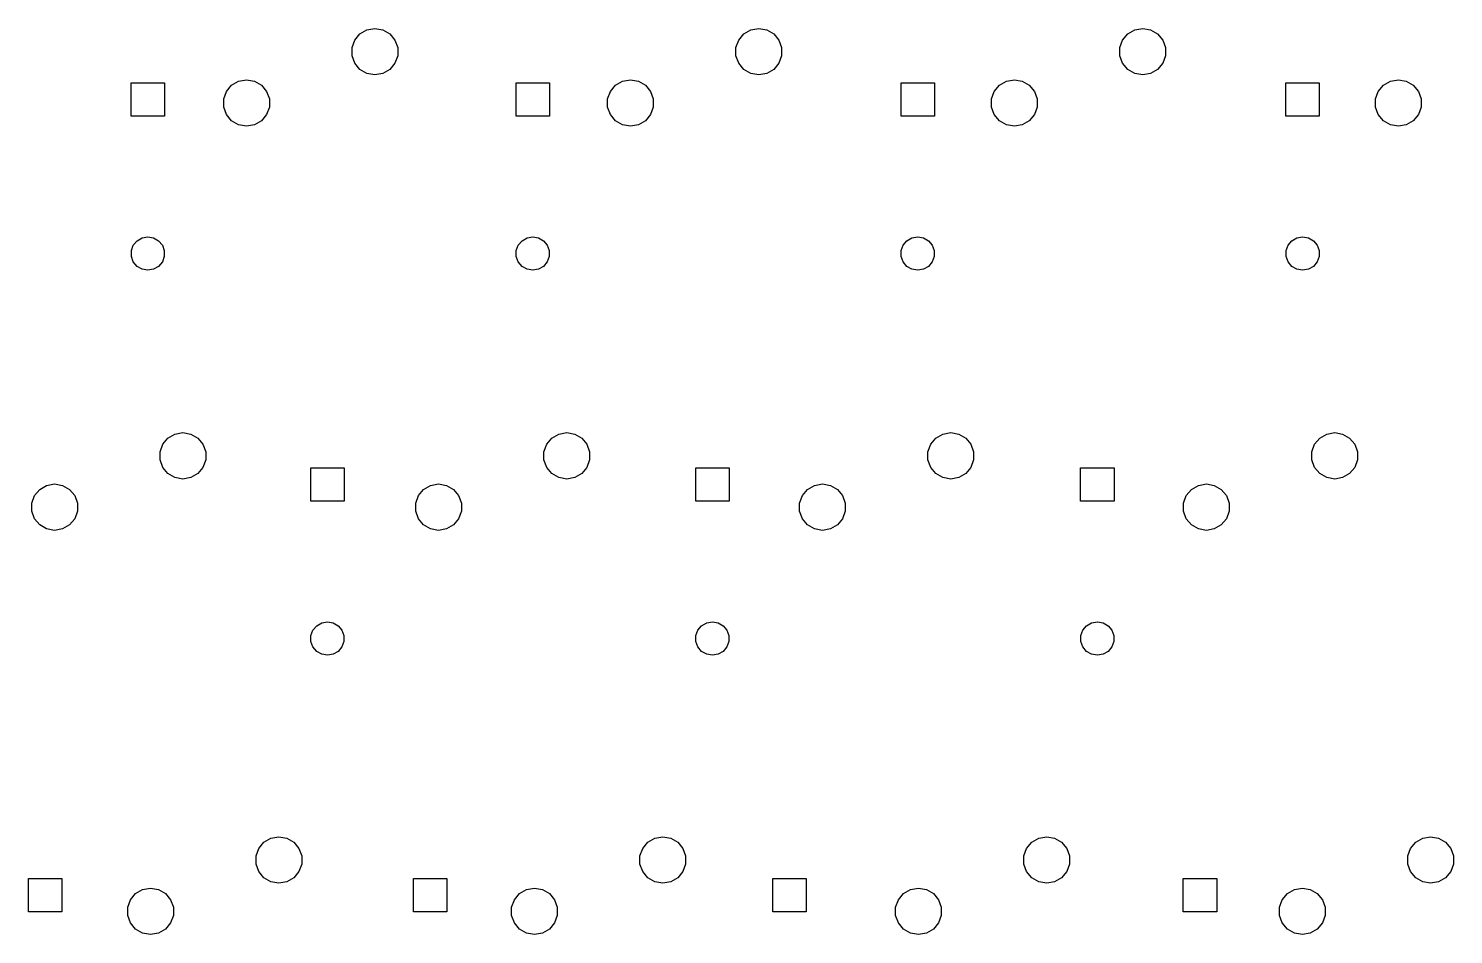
# Model space of a CAD drawing. Extents: x 48 to 327, y -250 to -138.
# Drawn here: x 119 to 189.5, y -198.6 to -153.8 of the extents above; entities that cross this region are included whole.
import ezdxf

# ---------------------------------------------------------------- set-up
doc = ezdxf.new("R2010")
doc.units = 0
doc.header["$MEASUREMENT"] = 0
doc.layers.add('BLACK', color=7, linetype='CONTINUOUS')

msp = doc.modelspace()

# ---------------------------------------------------------------- linework, layer by layer
at = {"layer": 'Black'}
for p, q in [((135.035, -154.721), (135.171, -154.346)), ((135.171, -154.346), (135.427, -154.041)), ((135.427, -154.041), (135.773, -153.842)), ((135.773, -153.842), (136.165, -153.773)), ((136.165, -153.773), (136.557, -153.842)), ((136.557, -153.842), (136.903, -154.041)), ((136.903, -154.041), (137.159, -154.346)), ((137.159, -154.346), (137.295, -154.721)), ((154.035, -154.721), (154.171, -154.346)), ((154.171, -154.346), (154.427, -154.041)), ((154.427, -154.041), (154.773, -153.842)), ((154.773, -153.842), (155.165, -153.773)), ((155.165, -153.773), (155.557, -153.842)), ((155.557, -153.842), (155.903, -154.041)), ((155.903, -154.041), (156.159, -154.346)), ((156.159, -154.346), (156.295, -154.721)), ((173.035, -154.721), (173.171, -154.346)), ((173.171, -154.346), (173.427, -154.041)), ((173.427, -154.041), (173.773, -153.842)), ((173.773, -153.842), (174.165, -153.773)), ((174.165, -153.773), (174.557, -153.842)), ((174.557, -153.842), (174.903, -154.041)), ((174.903, -154.041), (175.159, -154.346)), ((175.159, -154.346), (175.295, -154.721)), ((135.035, -155.119), (135.035, -154.721)), ((135.171, -155.494), (135.035, -155.119)), ((137.295, -155.119), (137.159, -155.494)), ((137.295, -154.721), (137.295, -155.119)), ((154.035, -155.119), (154.035, -154.721)), ((154.171, -155.494), (154.035, -155.119)), ((156.295, -155.119), (156.159, -155.494)), ((156.295, -154.721), (156.295, -155.119)), ((173.035, -155.119), (173.035, -154.721)), ((173.171, -155.494), (173.035, -155.119)), ((175.295, -155.119), (175.159, -155.494)), ((175.295, -154.721), (175.295, -155.119)), ((135.427, -155.799), (135.171, -155.494)), ((135.773, -155.998), (135.427, -155.799)), ((136.903, -155.799), (136.557, -155.998)), ((137.159, -155.494), (136.903, -155.799)), ((154.427, -155.799), (154.171, -155.494)), ((154.773, -155.998), (154.427, -155.799)), ((155.903, -155.799), (155.557, -155.998)), ((156.159, -155.494), (155.903, -155.799)), ((173.427, -155.799), (173.171, -155.494)), ((173.773, -155.998), (173.427, -155.799)), ((174.903, -155.799), (174.557, -155.998)), ((175.159, -155.494), (174.903, -155.799)), ((124.104, -158.115), (124.104, -156.464)), ((124.104, -156.464), (125.755, -156.464)), ((125.755, -156.464), (125.755, -158.115)), ((129.077, -156.581), (129.423, -156.382)), ((129.423, -156.382), (129.815, -156.313)), ((129.815, -156.313), (130.207, -156.382)), ((130.207, -156.382), (130.553, -156.581)), ((136.165, -156.067), (135.773, -155.998)), ((136.557, -155.998), (136.165, -156.067)), ((143.154, -158.115), (143.154, -156.464)), ((143.154, -156.464), (144.805, -156.464)), ((144.805, -156.464), (144.805, -158.115)), ((148.077, -156.581), (148.423, -156.382)), ((148.423, -156.382), (148.815, -156.313)), ((148.815, -156.313), (149.207, -156.382)), ((149.207, -156.382), (149.553, -156.581)), ((155.165, -156.067), (154.773, -155.998)), ((155.557, -155.998), (155.165, -156.067)), ((162.204, -158.115), (162.204, -156.464)), ((162.204, -156.464), (163.856, -156.464)), ((163.856, -156.464), (163.856, -158.115)), ((167.077, -156.581), (167.423, -156.382)), ((167.423, -156.382), (167.815, -156.313)), ((167.815, -156.313), (168.207, -156.382)), ((168.207, -156.382), (168.553, -156.581)), ((174.165, -156.067), (173.773, -155.998)), ((174.557, -155.998), (174.165, -156.067)), ((181.254, -158.115), (181.254, -156.464)), ((181.254, -156.464), (182.905, -156.464)), ((182.905, -156.464), (182.905, -158.115)), ((186.077, -156.581), (186.423, -156.382)), ((186.423, -156.382), (186.815, -156.313)), ((186.815, -156.313), (187.207, -156.382)), ((187.207, -156.382), (187.553, -156.581)), ((128.685, -157.261), (128.821, -156.886)), ((128.685, -157.659), (128.685, -157.261)), ((128.821, -156.886), (129.077, -156.581)), ((130.553, -156.581), (130.809, -156.886)), ((130.809, -156.886), (130.945, -157.261)), ((130.945, -157.261), (130.945, -157.659)), ((147.685, -157.261), (147.821, -156.886)), ((147.685, -157.659), (147.685, -157.261)), ((147.821, -156.886), (148.077, -156.581)), ((149.553, -156.581), (149.809, -156.886)), ((149.809, -156.886), (149.945, -157.261)), ((149.945, -157.261), (149.945, -157.659)), ((166.685, -157.261), (166.821, -156.886)), ((166.685, -157.659), (166.685, -157.261)), ((166.821, -156.886), (167.077, -156.581)), ((168.553, -156.581), (168.809, -156.886)), ((168.809, -156.886), (168.945, -157.261)), ((168.945, -157.261), (168.945, -157.659)), ((185.685, -157.261), (185.821, -156.886)), ((185.685, -157.659), (185.685, -157.261)), ((185.821, -156.886), (186.077, -156.581)), ((187.553, -156.581), (187.809, -156.886)), ((187.809, -156.886), (187.945, -157.261)), ((187.945, -157.261), (187.945, -157.659)), ((128.821, -158.034), (128.685, -157.659)), ((130.945, -157.659), (130.809, -158.034)), ((147.821, -158.034), (147.685, -157.659)), ((149.945, -157.659), (149.809, -158.034)), ((166.821, -158.034), (166.685, -157.659)), ((168.945, -157.659), (168.809, -158.034)), ((185.821, -158.034), (185.685, -157.659)), ((187.945, -157.659), (187.809, -158.034)), ((125.755, -158.115), (124.104, -158.115)), ((129.077, -158.339), (128.821, -158.034)), ((129.423, -158.538), (129.077, -158.339)), ((129.815, -158.607), (129.423, -158.538)), ((130.207, -158.538), (129.815, -158.607)), ((130.553, -158.339), (130.207, -158.538)), ((130.809, -158.034), (130.553, -158.339)), ((144.805, -158.115), (143.154, -158.115)), ((148.077, -158.339), (147.821, -158.034)), ((148.423, -158.538), (148.077, -158.339)), ((148.815, -158.607), (148.423, -158.538)), ((149.207, -158.538), (148.815, -158.607)), ((149.553, -158.339), (149.207, -158.538)), ((149.809, -158.034), (149.553, -158.339)), ((163.856, -158.115), (162.204, -158.115)), ((167.077, -158.339), (166.821, -158.034)), ((167.423, -158.538), (167.077, -158.339)), ((167.815, -158.607), (167.423, -158.538)), ((168.207, -158.538), (167.815, -158.607)), ((168.553, -158.339), (168.207, -158.538)), ((168.809, -158.034), (168.553, -158.339)), ((182.905, -158.115), (181.254, -158.115)), ((186.077, -158.339), (185.821, -158.034)), ((186.423, -158.538), (186.077, -158.339)), ((186.815, -158.607), (186.423, -158.538)), ((187.207, -158.538), (186.815, -158.607)), ((187.553, -158.339), (187.207, -158.538)), ((187.809, -158.034), (187.553, -158.339)), ((124.212, -164.496), (124.397, -164.275)), ((124.397, -164.275), (124.647, -164.131)), ((124.647, -164.131), (124.93, -164.081)), ((124.93, -164.081), (125.213, -164.131)), ((125.213, -164.131), (125.463, -164.275)), ((125.463, -164.275), (125.648, -164.496)), ((143.262, -164.496), (143.447, -164.275)), ((143.447, -164.275), (143.697, -164.131)), ((143.697, -164.131), (143.98, -164.081)), ((143.98, -164.081), (144.263, -164.131)), ((144.263, -164.131), (144.513, -164.275)), ((144.513, -164.275), (144.698, -164.496)), ((162.312, -164.496), (162.497, -164.275)), ((162.497, -164.275), (162.747, -164.131)), ((162.747, -164.131), (163.03, -164.081)), ((163.03, -164.081), (163.313, -164.131)), ((163.313, -164.131), (163.563, -164.275)), ((163.563, -164.275), (163.748, -164.496)), ((181.362, -164.496), (181.547, -164.275)), ((181.547, -164.275), (181.797, -164.131)), ((181.797, -164.131), (182.08, -164.081)), ((182.08, -164.081), (182.363, -164.131)), ((182.363, -164.131), (182.613, -164.275)), ((182.613, -164.275), (182.798, -164.496)), ((124.114, -164.766), (124.212, -164.496)), ((124.114, -165.054), (124.114, -164.766)), ((125.648, -164.496), (125.746, -164.766)), ((125.746, -164.766), (125.746, -165.054)), ((143.164, -164.766), (143.262, -164.496)), ((143.164, -165.054), (143.164, -164.766)), ((144.698, -164.496), (144.796, -164.766)), ((144.796, -164.766), (144.796, -165.054)), ((162.214, -164.766), (162.312, -164.496)), ((162.214, -165.054), (162.214, -164.766)), ((163.748, -164.496), (163.846, -164.766)), ((163.846, -164.766), (163.846, -165.054)), ((181.264, -164.766), (181.362, -164.496)), ((181.264, -165.054), (181.264, -164.766)), ((182.798, -164.496), (182.896, -164.766)), ((182.896, -164.766), (182.896, -165.054)), ((124.212, -165.324), (124.114, -165.054)), ((124.397, -165.545), (124.212, -165.324)), ((124.647, -165.689), (124.397, -165.545)), ((124.93, -165.739), (124.647, -165.689)), ((125.213, -165.689), (124.93, -165.739)), ((125.463, -165.545), (125.213, -165.689)), ((125.648, -165.324), (125.463, -165.545)), ((125.746, -165.054), (125.648, -165.324)), ((143.262, -165.324), (143.164, -165.054)), ((143.447, -165.545), (143.262, -165.324)), ((143.697, -165.689), (143.447, -165.545)), ((143.98, -165.739), (143.697, -165.689)), ((144.263, -165.689), (143.98, -165.739)), ((144.513, -165.545), (144.263, -165.689)), ((144.698, -165.324), (144.513, -165.545)), ((144.796, -165.054), (144.698, -165.324)), ((162.312, -165.324), (162.214, -165.054)), ((162.497, -165.545), (162.312, -165.324)), ((162.747, -165.689), (162.497, -165.545)), ((163.03, -165.739), (162.747, -165.689)), ((163.313, -165.689), (163.03, -165.739)), ((163.563, -165.545), (163.313, -165.689)), ((163.748, -165.324), (163.563, -165.545)), ((163.846, -165.054), (163.748, -165.324)), ((181.362, -165.324), (181.264, -165.054)), ((181.547, -165.545), (181.362, -165.324)), ((181.797, -165.689), (181.547, -165.545)), ((182.08, -165.739), (181.797, -165.689)), ((182.363, -165.689), (182.08, -165.739)), ((182.613, -165.545), (182.363, -165.689)), ((182.798, -165.324), (182.613, -165.545)), ((182.896, -165.054), (182.798, -165.324)), ((125.671, -174.346), (125.927, -174.041)), ((125.927, -174.041), (126.273, -173.842)), ((126.273, -173.842), (126.665, -173.773)), ((126.665, -173.773), (127.057, -173.842)), ((127.057, -173.842), (127.403, -174.041)), ((127.403, -174.041), (127.659, -174.346)), ((144.671, -174.346), (144.927, -174.041)), ((144.927, -174.041), (145.273, -173.842)), ((145.273, -173.842), (145.665, -173.773)), ((145.665, -173.773), (146.057, -173.842)), ((146.057, -173.842), (146.403, -174.041)), ((146.403, -174.041), (146.659, -174.346)), ((163.671, -174.346), (163.927, -174.041)), ((163.927, -174.041), (164.273, -173.842)), ((164.273, -173.842), (164.665, -173.773)), ((164.665, -173.773), (165.057, -173.842)), ((165.057, -173.842), (165.403, -174.041)), ((165.403, -174.041), (165.659, -174.346)), ((182.671, -174.346), (182.927, -174.041)), ((182.927, -174.041), (183.273, -173.842)), ((183.273, -173.842), (183.665, -173.773)), ((183.665, -173.773), (184.057, -173.842)), ((184.057, -173.842), (184.403, -174.041)), ((184.403, -174.041), (184.659, -174.346)), ((125.535, -174.721), (125.671, -174.346)), ((125.535, -175.119), (125.535, -174.721)), ((127.659, -174.346), (127.795, -174.721)), ((127.795, -174.721), (127.795, -175.119)), ((144.535, -174.721), (144.671, -174.346)), ((144.535, -175.119), (144.535, -174.721)), ((146.659, -174.346), (146.795, -174.721)), ((146.795, -174.721), (146.795, -175.119)), ((163.535, -174.721), (163.671, -174.346)), ((163.535, -175.119), (163.535, -174.721)), ((165.659, -174.346), (165.795, -174.721)), ((165.795, -174.721), (165.795, -175.119)), ((182.535, -174.721), (182.671, -174.346)), ((182.535, -175.119), (182.535, -174.721)), ((184.659, -174.346), (184.795, -174.721)), ((184.795, -174.721), (184.795, -175.119)), ((125.671, -175.494), (125.535, -175.119)), ((125.927, -175.799), (125.671, -175.494)), ((127.659, -175.494), (127.403, -175.799)), ((127.795, -175.119), (127.659, -175.494)), ((132.994, -177.165), (132.994, -175.514)), ((132.994, -175.514), (134.645, -175.514)), ((134.645, -175.514), (134.645, -177.165)), ((144.671, -175.494), (144.535, -175.119)), ((144.927, -175.799), (144.671, -175.494)), ((146.659, -175.494), (146.403, -175.799)), ((146.795, -175.119), (146.659, -175.494)), ((152.044, -177.165), (152.044, -175.514)), ((152.044, -175.514), (153.695, -175.514)), ((153.695, -175.514), (153.695, -177.165)), ((163.671, -175.494), (163.535, -175.119)), ((163.927, -175.799), (163.671, -175.494)), ((165.659, -175.494), (165.403, -175.799)), ((165.795, -175.119), (165.659, -175.494)), ((171.094, -177.165), (171.094, -175.514)), ((171.094, -175.514), (172.745, -175.514)), ((172.745, -175.514), (172.745, -177.165)), ((182.671, -175.494), (182.535, -175.119)), ((182.927, -175.799), (182.671, -175.494)), ((184.659, -175.494), (184.403, -175.799)), ((184.795, -175.119), (184.659, -175.494)), ((126.273, -175.998), (125.927, -175.799)), ((126.665, -176.067), (126.273, -175.998)), ((127.057, -175.998), (126.665, -176.067)), ((127.403, -175.799), (127.057, -175.998)), ((145.273, -175.998), (144.927, -175.799)), ((145.665, -176.067), (145.273, -175.998)), ((146.057, -175.998), (145.665, -176.067)), ((146.403, -175.799), (146.057, -175.998)), ((164.273, -175.998), (163.927, -175.799)), ((164.665, -176.067), (164.273, -175.998)), ((165.057, -175.998), (164.665, -176.067)), ((165.403, -175.799), (165.057, -175.998)), ((183.273, -175.998), (182.927, -175.799)), ((183.665, -176.067), (183.273, -175.998)), ((184.057, -175.998), (183.665, -176.067)), ((184.403, -175.799), (184.057, -175.998)), ((119.185, -177.261), (119.321, -176.886)), ((119.321, -176.886), (119.577, -176.581)), ((119.577, -176.581), (119.923, -176.382)), ((119.923, -176.382), (120.315, -176.313)), ((120.315, -176.313), (120.707, -176.382)), ((120.707, -176.382), (121.053, -176.581)), ((121.053, -176.581), (121.309, -176.886)), ((121.309, -176.886), (121.445, -177.261)), ((138.185, -177.261), (138.321, -176.886)), ((138.321, -176.886), (138.577, -176.581)), ((138.577, -176.581), (138.923, -176.382)), ((138.923, -176.382), (139.315, -176.313)), ((139.315, -176.313), (139.707, -176.382)), ((139.707, -176.382), (140.053, -176.581)), ((140.053, -176.581), (140.309, -176.886)), ((140.309, -176.886), (140.445, -177.261)), ((157.185, -177.261), (157.321, -176.886)), ((157.321, -176.886), (157.577, -176.581)), ((157.577, -176.581), (157.923, -176.382)), ((157.923, -176.382), (158.315, -176.313)), ((158.315, -176.313), (158.707, -176.382)), ((158.707, -176.382), (159.053, -176.581)), ((159.053, -176.581), (159.309, -176.886)), ((159.309, -176.886), (159.445, -177.261)), ((176.185, -177.261), (176.321, -176.886)), ((176.321, -176.886), (176.577, -176.581)), ((176.577, -176.581), (176.923, -176.382)), ((176.923, -176.382), (177.315, -176.313)), ((177.315, -176.313), (177.707, -176.382)), ((177.707, -176.382), (178.053, -176.581)), ((178.053, -176.581), (178.309, -176.886)), ((178.309, -176.886), (178.445, -177.261)), ((119.185, -177.659), (119.185, -177.261)), ((119.321, -178.034), (119.185, -177.659)), ((121.445, -177.659), (121.309, -178.034)), ((121.445, -177.261), (121.445, -177.659)), ((134.645, -177.165), (132.994, -177.165)), ((138.185, -177.659), (138.185, -177.261)), ((138.321, -178.034), (138.185, -177.659)), ((140.445, -177.659), (140.309, -178.034)), ((140.445, -177.261), (140.445, -177.659)), ((153.695, -177.165), (152.044, -177.165)), ((157.185, -177.659), (157.185, -177.261)), ((157.321, -178.034), (157.185, -177.659)), ((159.445, -177.659), (159.309, -178.034)), ((159.445, -177.261), (159.445, -177.659)), ((172.745, -177.165), (171.094, -177.165)), ((176.185, -177.659), (176.185, -177.261)), ((176.321, -178.034), (176.185, -177.659)), ((178.445, -177.659), (178.309, -178.034)), ((178.445, -177.261), (178.445, -177.659)), ((119.577, -178.339), (119.321, -178.034)), ((119.923, -178.538), (119.577, -178.339)), ((121.053, -178.339), (120.707, -178.538)), ((121.309, -178.034), (121.053, -178.339)), ((138.577, -178.339), (138.321, -178.034)), ((138.923, -178.538), (138.577, -178.339)), ((140.053, -178.339), (139.707, -178.538)), ((140.309, -178.034), (140.053, -178.339)), ((157.577, -178.339), (157.321, -178.034)), ((157.923, -178.538), (157.577, -178.339)), ((159.053, -178.339), (158.707, -178.538)), ((159.309, -178.034), (159.053, -178.339)), ((176.577, -178.339), (176.321, -178.034)), ((176.923, -178.538), (176.577, -178.339)), ((178.053, -178.339), (177.707, -178.538)), ((178.309, -178.034), (178.053, -178.339)), ((120.315, -178.607), (119.923, -178.538)), ((120.707, -178.538), (120.315, -178.607)), ((139.315, -178.607), (138.923, -178.538)), ((139.707, -178.538), (139.315, -178.607)), ((158.315, -178.607), (157.923, -178.538)), ((158.707, -178.538), (158.315, -178.607)), ((177.315, -178.607), (176.923, -178.538)), ((177.707, -178.538), (177.315, -178.607)), ((133.102, -183.546), (133.287, -183.325)), ((133.287, -183.325), (133.537, -183.181)), ((133.537, -183.181), (133.82, -183.131)), ((133.82, -183.131), (134.103, -183.181)), ((134.103, -183.181), (134.353, -183.325)), ((134.353, -183.325), (134.538, -183.546)), ((152.152, -183.546), (152.337, -183.325)), ((152.337, -183.325), (152.587, -183.181)), ((152.587, -183.181), (152.87, -183.131)), ((152.87, -183.131), (153.153, -183.181)), ((153.153, -183.181), (153.403, -183.325)), ((153.403, -183.325), (153.588, -183.546)), ((171.202, -183.546), (171.387, -183.325)), ((171.387, -183.325), (171.637, -183.181)), ((171.637, -183.181), (171.92, -183.131)), ((171.92, -183.131), (172.203, -183.181)), ((172.203, -183.181), (172.453, -183.325)), ((172.453, -183.325), (172.638, -183.546)), ((133.004, -183.816), (133.102, -183.546)), ((133.004, -184.104), (133.004, -183.816)), ((134.538, -183.546), (134.636, -183.816)), ((134.636, -183.816), (134.636, -184.104)), ((152.054, -183.816), (152.152, -183.546)), ((152.054, -184.104), (152.054, -183.816)), ((153.588, -183.546), (153.686, -183.816)), ((153.686, -183.816), (153.686, -184.104)), ((171.104, -183.816), (171.202, -183.546)), ((171.104, -184.104), (171.104, -183.816)), ((172.638, -183.546), (172.736, -183.816)), ((172.736, -183.816), (172.736, -184.104)), ((133.102, -184.374), (133.004, -184.104)), ((133.287, -184.595), (133.102, -184.374)), ((133.537, -184.739), (133.287, -184.595)), ((133.82, -184.789), (133.537, -184.739)), ((134.103, -184.739), (133.82, -184.789)), ((134.353, -184.595), (134.103, -184.739)), ((134.538, -184.374), (134.353, -184.595)), ((134.636, -184.104), (134.538, -184.374)), ((152.152, -184.374), (152.054, -184.104)), ((152.337, -184.595), (152.152, -184.374)), ((152.587, -184.739), (152.337, -184.595)), ((152.87, -184.789), (152.587, -184.739)), ((153.153, -184.739), (152.87, -184.789)), ((153.403, -184.595), (153.153, -184.739)), ((153.588, -184.374), (153.403, -184.595)), ((153.686, -184.104), (153.588, -184.374)), ((171.202, -184.374), (171.104, -184.104)), ((171.387, -184.595), (171.202, -184.374)), ((171.637, -184.739), (171.387, -184.595)), ((171.92, -184.789), (171.637, -184.739)), ((172.203, -184.739), (171.92, -184.789)), ((172.453, -184.595), (172.203, -184.739)), ((172.638, -184.374), (172.453, -184.595)), ((172.736, -184.104), (172.638, -184.374)), ((130.677, -194.041), (131.023, -193.842)), ((131.023, -193.842), (131.415, -193.773)), ((131.415, -193.773), (131.807, -193.842)), ((131.807, -193.842), (132.153, -194.041)), ((149.677, -194.041), (150.023, -193.842)), ((150.023, -193.842), (150.415, -193.773)), ((150.415, -193.773), (150.807, -193.842)), ((150.807, -193.842), (151.153, -194.041)), ((168.677, -194.041), (169.023, -193.842)), ((169.023, -193.842), (169.415, -193.773)), ((169.415, -193.773), (169.807, -193.842)), ((169.807, -193.842), (170.153, -194.041)), ((187.677, -194.041), (188.023, -193.842)), ((188.023, -193.842), (188.415, -193.773)), ((188.415, -193.773), (188.807, -193.842)), ((188.807, -193.842), (189.153, -194.041)), ((130.285, -194.721), (130.421, -194.346)), ((130.421, -194.346), (130.677, -194.041)), ((132.153, -194.041), (132.409, -194.346)), ((132.409, -194.346), (132.545, -194.721)), ((149.285, -194.721), (149.421, -194.346)), ((149.421, -194.346), (149.677, -194.041)), ((151.153, -194.041), (151.409, -194.346)), ((151.409, -194.346), (151.545, -194.721)), ((168.285, -194.721), (168.421, -194.346)), ((168.421, -194.346), (168.677, -194.041)), ((170.153, -194.041), (170.409, -194.346)), ((170.409, -194.346), (170.545, -194.721)), ((187.285, -194.721), (187.421, -194.346)), ((187.421, -194.346), (187.677, -194.041)), ((189.153, -194.041), (189.409, -194.346)), ((189.409, -194.346), (189.545, -194.721)), ((130.285, -195.119), (130.285, -194.721)), ((130.421, -195.494), (130.285, -195.119)), ((132.545, -195.119), (132.409, -195.494)), ((132.545, -194.721), (132.545, -195.119)), ((149.285, -195.119), (149.285, -194.721)), ((149.421, -195.494), (149.285, -195.119)), ((151.545, -195.119), (151.409, -195.494)), ((151.545, -194.721), (151.545, -195.119)), ((168.285, -195.119), (168.285, -194.721)), ((168.421, -195.494), (168.285, -195.119)), ((170.545, -195.119), (170.409, -195.494)), ((170.545, -194.721), (170.545, -195.119)), ((187.285, -195.119), (187.285, -194.721)), ((187.421, -195.494), (187.285, -195.119)), ((189.545, -195.119), (189.409, -195.494)), ((189.545, -194.721), (189.545, -195.119)), ((119.024, -197.486), (119.024, -195.834)), ((119.024, -195.834), (120.675, -195.834)), ((120.675, -195.834), (120.675, -197.486)), ((130.677, -195.799), (130.421, -195.494)), ((131.023, -195.998), (130.677, -195.799)), ((131.415, -196.067), (131.023, -195.998)), ((131.807, -195.998), (131.415, -196.067)), ((132.153, -195.799), (131.807, -195.998)), ((132.409, -195.494), (132.153, -195.799)), ((138.075, -197.486), (138.075, -195.834)), ((138.075, -195.834), (139.725, -195.834)), ((139.725, -195.834), (139.725, -197.486)), ((149.677, -195.799), (149.421, -195.494)), ((150.023, -195.998), (149.677, -195.799)), ((150.415, -196.067), (150.023, -195.998)), ((150.807, -195.998), (150.415, -196.067)), ((151.153, -195.799), (150.807, -195.998)), ((151.409, -195.494), (151.153, -195.799)), ((155.855, -197.486), (155.855, -195.834)), ((155.855, -195.834), (157.505, -195.834)), ((157.505, -195.834), (157.505, -197.486)), ((168.677, -195.799), (168.421, -195.494)), ((169.023, -195.998), (168.677, -195.799)), ((169.415, -196.067), (169.023, -195.998)), ((169.807, -195.998), (169.415, -196.067)), ((170.153, -195.799), (169.807, -195.998)), ((170.409, -195.494), (170.153, -195.799)), ((176.174, -197.486), (176.174, -195.834)), ((176.174, -195.834), (177.826, -195.834)), ((177.826, -195.834), (177.826, -197.486)), ((187.677, -195.799), (187.421, -195.494)), ((188.023, -195.998), (187.677, -195.799)), ((188.415, -196.067), (188.023, -195.998)), ((188.807, -195.998), (188.415, -196.067)), ((189.153, -195.799), (188.807, -195.998)), ((189.409, -195.494), (189.153, -195.799)), ((124.071, -196.886), (124.327, -196.581)), ((124.327, -196.581), (124.673, -196.382)), ((124.673, -196.382), (125.065, -196.313)), ((125.065, -196.313), (125.457, -196.382)), ((125.457, -196.382), (125.803, -196.581)), ((125.803, -196.581), (126.059, -196.886)), ((143.071, -196.886), (143.327, -196.581)), ((143.327, -196.581), (143.673, -196.382)), ((143.673, -196.382), (144.065, -196.313)), ((144.065, -196.313), (144.457, -196.382)), ((144.457, -196.382), (144.803, -196.581)), ((144.803, -196.581), (145.059, -196.886)), ((162.071, -196.886), (162.327, -196.581)), ((162.327, -196.581), (162.673, -196.382)), ((162.673, -196.382), (163.065, -196.313)), ((163.065, -196.313), (163.457, -196.382)), ((163.457, -196.382), (163.803, -196.581)), ((163.803, -196.581), (164.059, -196.886)), ((181.071, -196.886), (181.327, -196.581)), ((181.327, -196.581), (181.673, -196.382)), ((181.673, -196.382), (182.065, -196.313)), ((182.065, -196.313), (182.457, -196.382)), ((182.457, -196.382), (182.803, -196.581)), ((182.803, -196.581), (183.059, -196.886)), ((123.935, -197.261), (124.071, -196.886)), ((123.935, -197.659), (123.935, -197.261)), ((126.059, -196.886), (126.195, -197.261)), ((126.195, -197.261), (126.195, -197.659)), ((142.935, -197.261), (143.071, -196.886)), ((142.935, -197.659), (142.935, -197.261)), ((145.059, -196.886), (145.195, -197.261)), ((145.195, -197.261), (145.195, -197.659)), ((161.935, -197.261), (162.071, -196.886)), ((161.935, -197.659), (161.935, -197.261)), ((164.059, -196.886), (164.195, -197.261)), ((164.195, -197.261), (164.195, -197.659)), ((180.935, -197.261), (181.071, -196.886)), ((180.935, -197.659), (180.935, -197.261)), ((183.059, -196.886), (183.195, -197.261)), ((183.195, -197.261), (183.195, -197.659)), ((120.675, -197.486), (119.024, -197.486)), ((124.071, -198.034), (123.935, -197.659)), ((124.327, -198.339), (124.071, -198.034)), ((126.059, -198.034), (125.803, -198.339)), ((126.195, -197.659), (126.059, -198.034)), ((139.725, -197.486), (138.075, -197.486)), ((143.071, -198.034), (142.935, -197.659)), ((143.327, -198.339), (143.071, -198.034)), ((145.059, -198.034), (144.803, -198.339)), ((145.195, -197.659), (145.059, -198.034)), ((157.505, -197.486), (155.855, -197.486)), ((162.071, -198.034), (161.935, -197.659)), ((162.327, -198.339), (162.071, -198.034)), ((164.059, -198.034), (163.803, -198.339)), ((164.195, -197.659), (164.059, -198.034)), ((177.826, -197.486), (176.174, -197.486)), ((181.071, -198.034), (180.935, -197.659)), ((181.327, -198.339), (181.071, -198.034)), ((183.059, -198.034), (182.803, -198.339)), ((183.195, -197.659), (183.059, -198.034)), ((124.673, -198.538), (124.327, -198.339)), ((125.065, -198.607), (124.673, -198.538)), ((125.457, -198.538), (125.065, -198.607)), ((125.803, -198.339), (125.457, -198.538)), ((143.673, -198.538), (143.327, -198.339)), ((144.065, -198.607), (143.673, -198.538)), ((144.457, -198.538), (144.065, -198.607)), ((144.803, -198.339), (144.457, -198.538)), ((162.673, -198.538), (162.327, -198.339)), ((163.065, -198.607), (162.673, -198.538)), ((163.457, -198.538), (163.065, -198.607)), ((163.803, -198.339), (163.457, -198.538)), ((181.673, -198.538), (181.327, -198.339)), ((182.065, -198.607), (181.673, -198.538)), ((182.457, -198.538), (182.065, -198.607)), ((182.803, -198.339), (182.457, -198.538))]:
    msp.add_line(p, q, dxfattribs=at)

doc.saveas('drawing.dxf')
